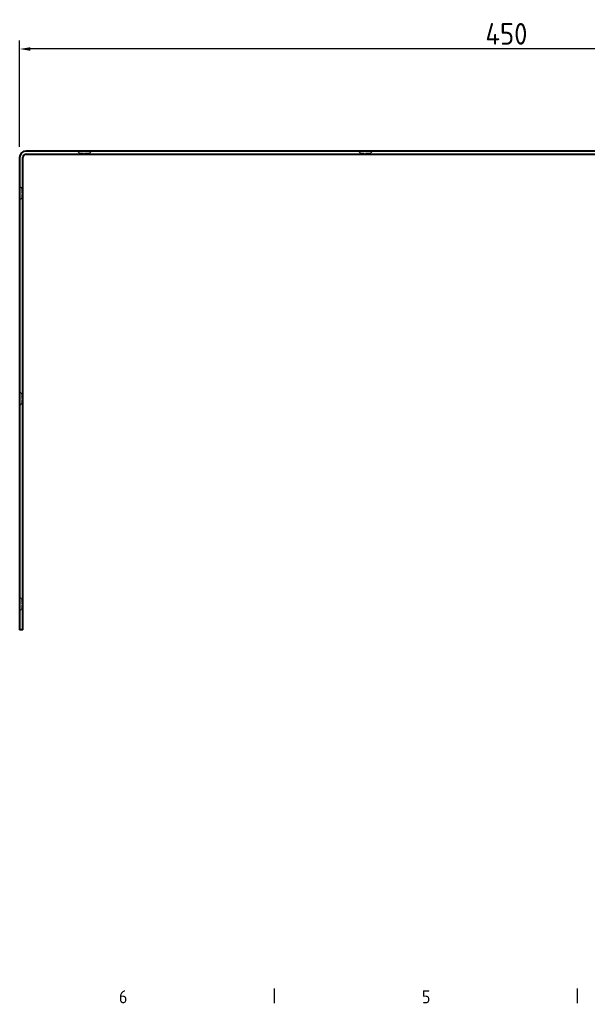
# Model space of a CAD drawing. Header units: millimetres. Extents: x 0 to 1682, y 0 to 1188.
# Drawn here: x 863.4 to 1126.5, y 33.1 to 488.1 of the extents above; entities that cross this region are included whole.
import ezdxf

# ---------------------------------------------------------------- set-up
doc = ezdxf.new("R2010")
doc.units = ezdxf.units.MM
doc.header["$LTSCALE"] = 2
doc.linetypes.add('DASHED', pattern=[0.2067, 0.1654, -0.0413])
doc.layers.get('0').update_dxf_attribs({"color": 3, "lineweight": 25})
for name, color, linetype, lineweight in [('가려진 것(ISO)', 2, 'DASHED', 18), ('가시적인 것(ISO)', 3, 'Continuous', 40), ('경계(ISO)', 7, 'Continuous', 25), ('치수(ISO)', 2, 'Continuous', 25)]:
    doc.layers.add(name, color=color, linetype=linetype, lineweight=lineweight)
doc.styles.add('문자 텍스트_PSTEK_POSCO', font='isocp.shx')
doc.styles.add('치수 텍스트_PSTEK_POSCO', font='isocp.shx')
doc.dimstyles.new('치수_PSTEK_POSCO', dxfattribs={"dimscale": 2, "dimtxt": 5, "dimasz": 2.5, "dimexe": 2, "dimexo": 2.5, "dimgap": 1, "dimtad": 1, "dimrnd": 1e-08, "dimdsep": 46, "dimtxsty": '치수 텍스트_PSTEK_POSCO', "dimcen": 0.09, "dimdle": 10, "dimclrd": 7, "dimclre": 7, "dimclrt": 2, "dimadec": 1, "dimazin": 2, "dimtfac": 1, "dimtmove": 0, "dimatfit": 3, "dimfxl": 0, "dimtolj": 1, "dimlwd": -1, "dimlwe": -1, "dimarcsym": 0})

# ---------------------------------------------------------------- blocks, each defined once
blk = doc.blocks.new('경계 Default Border')
at = {"layer": '경계(ISO)'}
for p, q in [((490.5833435058594, 20), (490.5833435058594, 16.59999966621399)), ((560.6666564941406, 20), (560.6666564941406, 16.59999966621399))]:
    blk.add_line(p, q, dxfattribs=at)
at = {"layer": '경계(ISO)', "color": 2, "char_height": 3.00000011920929, "attachment_point": 7, "style": '문자 텍스트_PSTEK_POSCO'}
for s, insert in [('6', (454.6862061272265, 16.57139439638704)), ('5', (524.7695394605598, 16.57139439638704))]:
    blk.add_mtext(s, dxfattribs=dict(at, insert=insert))
blk = doc.blocks.new('*D25')
at = {"layer": 'Defpoints', "color": 0}
for p in [(863.4185790832829, 474.5019002829567), (863.4185790832829, 424.3099076243898), (1313.418579083283, 424.3099076243899)]:
    blk.add_point(p, dxfattribs=at)
at = {"layer": '치수(ISO)', "color": 7}
for p, q in [((863.4185790832829, 429.3099076243898), (863.4185790832829, 478.5019002829567)), ((1313.418579083283, 429.3099076243899), (1313.418579083283, 478.5019002829567)), ((1308.418579083283, 474.5019002829567), (868.4185790832829, 474.5019002829567))]:
    blk.add_line(p, q, dxfattribs=at)
for points in [[(868.4185790832829, 475.3352336162901), (868.4185790832829, 473.6685669496234), (863.4185790832829, 474.5019002829567)], [(1308.418579083283, 475.3352336162901), (1308.418579083283, 473.6685669496234), (1313.418579083283, 474.5019002829567)]]:
    blk.add_solid(points, dxfattribs=at)
at = {"layer": '치수(ISO)', "color": 2, "insert": (1078.914642075409, 481.5019002829567), "char_height": 10, "attachment_point": 4, "style": '치수 텍스트_PSTEK_POSCO'}
blk.add_mtext('\\A1;450', dxfattribs=at)

msp = doc.modelspace()

# ---------------------------------------------------------------- linework, layer by layer
at = {"layer": '가려진 것(ISO)', "ltscale": 1.346723914146423}
for p, q in [((891.1685790832794, 426.3099076243898), (890.1685790832795, 427.3099076243898)), ((895.6685790832795, 426.3099076243898), (896.6685790832794, 427.3099076243898)), ((1021.16857908328, 426.3099076243898), (1020.168579083279, 427.3099076243898)), ((1025.668579083279, 426.3099076243898), (1026.66857908328, 427.3099076243898)), ((864.4185790832794, 410.0599076243905), (863.4185790832794, 411.0599076243905)), ((864.4185790832794, 405.5599076243905), (863.4185790832794, 404.5599076243905)), ((864.4185790832789, 315.0599076243905), (863.4185790832788, 316.0599076243905)), ((864.4185790832789, 310.5599076243905), (863.4185790832788, 309.5599076243905)), ((864.4185790832784, 220.0599076243905), (863.4185790832784, 221.0599076243905)), ((864.4185790832785, 215.5599076243905), (863.4185790832784, 214.5599076243905))]:
    msp.add_line(p, q, dxfattribs=at)
at = {"layer": '가려진 것(ISO)', "ltscale": 6.731653690338135}
for p, q in [((895.6685790832794, 426.3099076243898), (891.1685790832794, 426.3099076243898)), ((1025.668579083279, 426.3099076243898), (1021.16857908328, 426.3099076243898)), ((864.4185790832794, 410.0599076243905), (864.4185790832794, 405.5599076243905)), ((864.4185790832789, 315.0599076243905), (864.4185790832789, 310.5599076243905)), ((864.4185790832785, 220.0599076243905), (864.4185790832785, 215.5599076243905))]:
    msp.add_line(p, q, dxfattribs=at)
at = {"layer": '가려진 것(ISO)', "ltscale": 0.4760741591453552}
for p, q in [((891.1685790832794, 425.8099076243898), (891.1685790832794, 426.3099076243898)), ((895.6685790832795, 425.8099076243898), (895.6685790832795, 426.3099076243898)), ((1021.16857908328, 425.8099076243899), (1021.16857908328, 426.3099076243898)), ((1025.668579083279, 425.8099076243899), (1025.668579083279, 426.3099076243898)), ((864.9185790832794, 410.0599076243905), (864.4185790832795, 410.0599076243905)), ((864.9185790832794, 405.5599076243905), (864.4185790832795, 405.5599076243905)), ((864.9185790832789, 315.0599076243905), (864.4185790832789, 315.0599076243905)), ((864.9185790832789, 310.5599076243905), (864.4185790832789, 310.5599076243905)), ((864.9185790832782, 220.0599076243905), (864.4185790832785, 220.0599076243905)), ((864.9185790832782, 215.5599076243905), (864.4185790832785, 215.5599076243905))]:
    msp.add_line(p, q, dxfattribs=at)
at = {"layer": '가시적인 것(ISO)'}
for p, q in [((863.418579083283, 424.3099076243898), (863.4185790832819, 205.8099076243898)), ((864.9185790832819, 205.8099076243898), (864.918579083283, 424.3099076243898)), ((1310.418579083283, 427.3099076243899), (866.418579083283, 427.3099076243898)), ((866.418579083283, 425.8099076243898), (1310.418579083283, 425.8099076243899)), ((864.9185790832819, 205.8099076243898), (863.4185790832819, 205.8099076243898))]:
    msp.add_line(p, q, dxfattribs=at)
for centre, radius in [((866.418579083283, 424.3099076243899), 2.999999999999952), ((866.418579083283, 424.3099076243898), 1.499999999999986)]:
    msp.add_arc(centre, radius, 90, 180, dxfattribs=at)

# ---------------------------------------------------------------- block references
at = {"xscale": 2, "yscale": 2, "zscale": 2}
msp.add_blockref('경계 Default Border', (0, 0), dxfattribs=at)

# ---------------------------------------------------------------- dimensions: what is measured, and where the dimension line sits
at = {"layer": '치수(ISO)', "color": 7}
dim = msp.add_linear_dim(base=(863.4185790832829, 474.5019002829567), p1=(1313.418579083283, 424.3099076243899), p2=(863.4185790832829, 424.3099076243898), dimstyle='치수_PSTEK_POSCO', override={"dimdec": 2, "dimtp": 0, "dimtm": -0, "dimtdec": 2, "dimtofl": 0, "dimatfit": 1}, dxfattribs=at)
dim.commit()
dim.dimension.update_dxf_attribs({"geometry": '*D25', "text_midpoint": (1088.418579083283, 474.5019002829567), "dimtype": 160})

doc.saveas('drawing.dxf')
